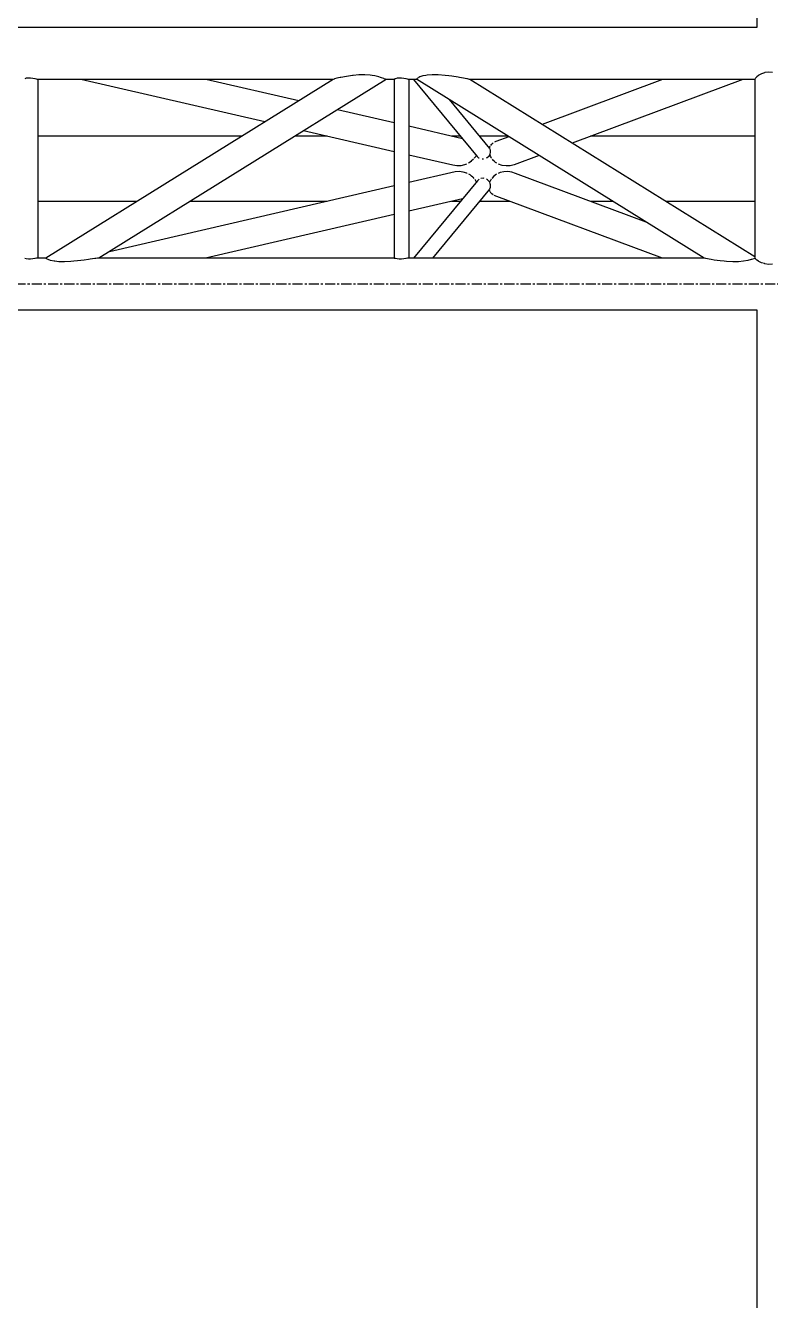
# Model space of a CAD drawing. Header units: millimetres. Extents: x 5143 to 30813, y 232 to 21408.
# Drawn here: x 9514 to 10095, y 11578 to 12572 of the extents above; entities that cross this region are included whole.
import ezdxf

# ---------------------------------------------------------------- set-up
doc = ezdxf.new("R2010")
doc.units = ezdxf.units.MM
doc.header["$LTSCALE"] = 0.25
doc.linetypes.add('CENTER', pattern=[50.8, 31.75, -6.35, 6.35, -6.35])
doc.linetypes.add('XKITLINE00', pattern=[0])

msp = doc.modelspace()

# ---------------------------------------------------------------- linework, layer by layer
at = {"color": 8, "linetype": 'XKITLINE00'}
for p, q in [((10084.2, 13990.39), (10084.2, 12570.4)), ((10084.2, 12570.57), (9008.64, 12570.57)), ((9514.85, 12530.85), (9513.59, 12530.55)), ((9516.44, 12530.99), (9514.85, 12530.85)), ((9518.2, 12530.97), (9516.44, 12530.99)), ((9519.96, 12530.79), (9518.2, 12530.97)), ((9521.55, 12530.46), (9519.96, 12530.79)), ((9521.84, 12530.36), (9521.55, 12530.46)), ((9522.81, 12530.22), (9521.84, 12530.36)), ((9523.62, 12530.02), (9522.81, 12530.22)), ((9523.73, 12529.94), (9523.62, 12530.02)), ((9754.04, 12529.97), (9523.68, 12529.97)), ((9523.83, 12529.97), (9523.73, 12529.94)), ((9523.9, 12529.97), (9523.9, 12390.57)), ((9754.08, 12530), (9530.17, 12390.58)), ((9700.84, 12496.85), (9557.44, 12529.97)), ((9795.32, 12529.96), (9571.45, 12390.57)), ((9727.17, 12513.24), (9654.73, 12529.97)), ((9754.68, 12530.29), (9754.08, 12530)), ((9755.1, 12530.36), (9754.68, 12530.29)), ((9756.78, 12530.86), (9755.1, 12530.36)), ((9759.46, 12531.38), (9756.78, 12530.86)), ((9759.97, 12531.52), (9759.46, 12531.38)), ((9764.29, 12532.34), (9759.97, 12531.52)), ((9768.96, 12532.94), (9764.29, 12532.34)), ((9769.6, 12532.99), (9768.96, 12532.94)), ((9773.99, 12533.43), (9769.6, 12532.99)), ((9778.72, 12533.54), (9773.99, 12533.43)), ((9782.9, 12533.26), (9778.72, 12533.54)), ((9784.28, 12532.99), (9782.9, 12533.26)), ((9786.51, 12532.71), (9784.28, 12532.99)), ((9789.51, 12532.01), (9786.51, 12532.71)), ((9790.96, 12531.38), (9789.51, 12532.01)), ((9791.77, 12531.22), (9790.96, 12531.38)), ((9793.52, 12530.58), (9791.77, 12531.22)), ((9793.76, 12530.36), (9793.52, 12530.58)), ((9794.75, 12530.16), (9793.76, 12530.36)), ((9795.08, 12529.94), (9794.75, 12530.16)), ((9801.59, 12529.97), (9795.02, 12529.97)), ((9795.32, 12529.96), (9795.08, 12529.94)), ((9795.32, 12529.97), (9795.32, 12529.96)), ((9801.87, 12530.27), (9801.59, 12530.07)), ((9801.59, 12530.07), (9801.59, 12390.55)), ((9802.31, 12530.36), (9801.91, 12530.28)), ((9802.68, 12530.56), (9802.31, 12530.36)), ((9803.94, 12530.86), (9802.68, 12530.56)), ((9805.53, 12531), (9803.94, 12530.86)), ((9807.29, 12530.98), (9805.53, 12531)), ((9809.05, 12530.8), (9807.29, 12530.98)), ((9810.64, 12530.47), (9809.05, 12530.8)), ((9810.93, 12530.36), (9810.64, 12530.47)), ((9811.9, 12530.23), (9810.93, 12530.36)), ((9812.71, 12530.02), (9811.9, 12530.23)), ((9812.82, 12529.94), (9812.71, 12530.02)), ((9819.25, 12529.97), (9812.77, 12529.97)), ((9812.93, 12529.97), (9812.82, 12529.94)), ((9812.99, 12529.97), (9812.99, 12390.57)), ((9816.66, 12529.97), (9866.34, 12469.76)), ((9819.31, 12530.37), (9818.98, 12530.14)), ((10043.22, 12390.52), (9818.98, 12530.14)), ((9820.09, 12531.18), (9819.26, 12530.53)), ((9819.26, 12530.53), (9819.31, 12530.37)), ((9820.85, 12531.41), (9820.14, 12531.2)), ((9821.62, 12531.96), (9820.85, 12531.41)), ((9823.99, 12532.69), (9821.62, 12531.96)), ((9826.28, 12533.02), (9823.99, 12532.69)), ((9827.22, 12533.24), (9826.28, 12533.02)), ((9831.18, 12533.57), (9827.22, 12533.24)), ((9835.94, 12533.49), (9831.18, 12533.57)), ((9841.25, 12533.02), (9835.94, 12533.49)), ((9844.13, 12532.7), (9841.25, 12533.02)), ((9846.43, 12532.44), (9844.19, 12532.69)), ((9851.43, 12531.63), (9846.43, 12532.44)), ((9852.47, 12531.41), (9851.43, 12531.63)), ((9855.54, 12530.94), (9852.47, 12531.41)), ((9858.26, 12530.37), (9855.54, 12530.94)), ((9858.67, 12530.33), (9858.26, 12530.37)), ((9860.31, 12530.03), (9858.67, 12530.33)), ((9860.51, 12529.94), (9860.31, 12530.03)), ((10082.73, 12529.97), (9860.43, 12529.97)), ((9860.49, 12529.97), (9860.51, 12529.94)), ((10082.73, 12391.63), (9860.54, 12529.97)), ((10010.73, 12529.97), (9916.83, 12494.92)), ((10073.26, 12529.97), (9940.27, 12480.33)), ((10082.84, 12530.37), (10082.73, 12530.26)), ((10082.73, 12530.26), (10082.73, 12391.07)), ((10083.07, 12530.98), (10082.84, 12530.37)), ((10083.61, 12531.41), (10083.07, 12530.98)), ((10084.08, 12532.03), (10083.61, 12531.41)), ((10085.53, 12533.02), (10084.08, 12532.03)), ((10085.71, 12533.2), (10085.53, 12533.02)), ((10087.87, 12534.45), (10085.71, 12533.2)), ((10090.15, 12535.15), (10087.87, 12534.45)), ((10090.46, 12535.29), (10090.15, 12535.15)), ((10093.35, 12535.74), (10090.46, 12535.29)), ((10096.38, 12535.48), (10093.35, 12535.74)), ((9844.29, 12514.38), (9875.78, 12476.22)), ((9801.59, 12496.05), (9757.29, 12506.29)), ((9801.59, 12473.58), (9730.96, 12489.89)), ((9854.79, 12483.76), (9812.99, 12493.42)), ((9682.89, 12485.67), (9523.9, 12485.67)), ((9749.22, 12485.67), (9724.19, 12485.67)), ((9853.21, 12485.67), (9846.52, 12485.67)), ((9890.4, 12485.67), (9867.98, 12485.67)), ((9875.96, 12477.53), (9875.8, 12476.76)), ((9876.24, 12477.95), (9875.96, 12477.53)), ((9877.06, 12479.2), (9876.57, 12478.46)), ((9877.55, 12479.59), (9877.06, 12479.2)), ((9878.62, 12480.51), (9877.55, 12479.59)), ((9878.78, 12480.58), (9878.62, 12480.51)), ((9880.75, 12481.45), (9879.74, 12481.01)), ((9891.02, 12485.29), (9880.75, 12481.45)), ((10082.73, 12485.67), (9954.58, 12485.67)), ((9847.18, 12463.05), (9812.99, 12470.94)), ((9863.45, 12467.76), (9861.64, 12466.16)), ((9865.08, 12469.97), (9863.97, 12468.45)), ((9865.53, 12470.74), (9865.08, 12469.97)), ((9867.56, 12468.6), (9866.34, 12469.76)), ((9867.89, 12468.45), (9867.56, 12468.6)), ((9870.83, 12467.69), (9870.21, 12467.76)), ((9871.19, 12467.76), (9870.83, 12467.69)), ((9874.14, 12468.86), (9873.37, 12468.45)), ((9875.26, 12469.96), (9874.14, 12468.86)), ((9875.41, 12470.1), (9875.26, 12469.96)), ((9875.94, 12470.99), (9875.41, 12470.1)), ((9875.8, 12476.76), (9875.66, 12476.36)), ((9875.78, 12476.22), (9876.07, 12475.47)), ((9876.17, 12471.74), (9875.94, 12470.99)), ((9875.97, 12471.05), (9876.54, 12469.97)), ((9876.07, 12475.47), (9876.24, 12475.1)), ((9876.32, 12473.35), (9876.17, 12471.74)), ((9876.24, 12475.1), (9876.36, 12473.57)), ((9876.36, 12473.57), (9876.32, 12473.35)), ((9876.54, 12469.97), (9876.93, 12469.01)), ((9876.93, 12469.01), (9877.36, 12468.45)), ((9877.88, 12467.76), (9878.48, 12466.98)), ((9914.45, 12470.7), (9894.97, 12463.42)), ((9849.14, 12457.9), (9812.99, 12449.55)), ((9850.26, 12462.58), (9847.18, 12463.05)), ((9852.24, 12458.09), (9849.14, 12457.9)), ((9853.38, 12462.65), (9850.26, 12462.58)), ((9855.29, 12457.73), (9852.24, 12458.09)), ((9856.38, 12463.26), (9853.38, 12462.65)), ((9858.15, 12456.85), (9855.29, 12457.73)), ((9857.89, 12463.88), (9856.38, 12463.26)), ((9861.45, 12465.95), (9859.43, 12464.59)), ((9861.64, 12466.16), (9861.45, 12465.95)), ((9879.47, 12466.17), (9878.48, 12466.98)), ((9880.5, 12465.22), (9879.47, 12466.17)), ((9881.6, 12464.59), (9880.5, 12465.22)), ((9882.94, 12463.83), (9882.86, 12463.88)), ((9885.75, 12462.93), (9882.94, 12463.83)), ((9886.99, 12457.96), (9884.07, 12457.31)), ((9888.79, 12462.55), (9885.75, 12462.93)), ((9890.08, 12458.08), (9886.99, 12457.96)), ((9891.92, 12462.72), (9888.79, 12462.55)), ((9893.18, 12457.65), (9890.08, 12458.08)), ((9894.97, 12463.42), (9891.92, 12462.72)), ((9896.12, 12456.7), (9893.18, 12457.65)), ((9866.42, 12450.88), (9816.66, 12390.57)), ((9858.45, 12456.69), (9858.15, 12456.85)), ((9860.66, 12455.49), (9859.76, 12455.98)), ((9861.83, 12454.48), (9860.66, 12455.49)), ((9862.84, 12453.74), (9861.83, 12454.48)), ((9862.84, 12453.74), (9863.68, 12452.8)), ((9864.29, 12452.12), (9864.65, 12451.71)), ((9864.65, 12451.71), (9865.21, 12450.67)), ((9865.21, 12450.67), (9865.7, 12450.01)), ((9867.63, 12452.04), (9866.42, 12450.88)), ((9867.81, 12452.12), (9867.63, 12452.04)), ((9870.9, 12452.95), (9869.18, 12452.75)), ((9871.65, 12452.8), (9870.9, 12452.95)), ((9874.22, 12451.78), (9873.57, 12452.12)), ((9875.32, 12450.68), (9874.22, 12451.78)), ((9875.48, 12450.53), (9875.32, 12450.68)), ((9875.48, 12450.53), (9875.86, 12449.88)), ((9875.86, 12449.88), (9876.18, 12448.83)), ((9876.2, 12450.5), (9875.92, 12449.7)), ((9876.18, 12448.83), (9876.25, 12448.08)), ((9876.33, 12450.68), (9876.2, 12450.5)), ((9876.27, 12447.92), (9876.34, 12447.22)), ((9877.14, 12452.12), (9876.33, 12450.68)), ((9879.21, 12454.48), (9877.59, 12452.8)), ((9879.26, 12454.55), (9879.21, 12454.48)), ((9881.21, 12455.98), (9879.26, 12454.55)), ((9884.07, 12457.31), (9882.65, 12456.69)), ((9998.03, 12418.66), (9896.12, 12456.7)), ((9801.59, 12446.92), (9579.58, 12395.64)), ((9875.79, 12444.34), (9831.42, 12390.57)), ((9875.52, 12444), (9875.59, 12443.86)), ((9875.59, 12443.86), (9876.13, 12442.61)), ((9876.09, 12445.1), (9875.79, 12444.34)), ((9876.25, 12445.46), (9876.09, 12445.1)), ((9876.26, 12445.64), (9876.25, 12445.46)), ((9876.37, 12446.99), (9876.27, 12445.77)), ((9876.34, 12447.22), (9876.37, 12446.99)), ((9876.39, 12442.1), (9877.4, 12441.02)), ((9877.4, 12441.02), (9877.68, 12440.68)), ((9878.82, 12439.98), (9877.68, 12440.68)), ((10010.74, 12390.57), (9879.5, 12439.56)), ((9601.31, 12434.87), (9523.9, 12434.87)), ((9749.45, 12434.87), (9642.6, 12434.87)), ((9854.84, 12436.85), (9812.99, 12427.18)), ((9853.21, 12434.87), (9846.29, 12434.87)), ((9892.05, 12434.87), (9867.98, 12434.87)), ((9971.98, 12434.87), (9954.58, 12434.87)), ((10082.73, 12434.87), (10013.28, 12434.87)), ((9801.59, 12424.55), (9654.5, 12390.57)), ((9514.85, 12390.03), (9513.59, 12390.26)), ((9516.44, 12389.92), (9514.85, 12390.03)), ((9518.2, 12389.93), (9516.44, 12389.92)), ((9519.96, 12390.08), (9518.2, 12389.93)), ((9521.55, 12390.34), (9519.96, 12390.08)), ((9521.84, 12390.42), (9521.55, 12390.34)), ((9522.81, 12390.48), (9521.84, 12390.42)), ((9523.62, 12390.58), (9522.81, 12390.48)), ((9523.73, 12390.61), (9523.62, 12390.58)), ((9530.16, 12390.57), (9523.63, 12390.57)), ((9523.78, 12390.57), (9523.73, 12390.61)), ((9530.17, 12390.58), (9530.1, 12390.45)), ((9530.35, 12390.42), (9530.1, 12390.45)), ((9530.35, 12390.42), (9530.58, 12390.02)), ((9531.77, 12389.62), (9530.58, 12390.02)), ((9531.77, 12389.62), (9531.87, 12389.5)), ((9533.73, 12388.79), (9531.87, 12389.5)), ((9536.61, 12388.27), (9533.73, 12388.79)), ((9537.07, 12388.23), (9536.61, 12388.27)), ((9540.14, 12387.82), (9537.07, 12388.23)), ((9549.59, 12387.99), (9544.53, 12387.72)), ((9551.76, 12388.23), (9549.59, 12387.99)), ((9554.85, 12388.47), (9551.76, 12388.23)), ((9559.95, 12389.08), (9554.85, 12388.47)), ((9563.25, 12389.62), (9559.95, 12389.08)), ((9564.57, 12389.75), (9563.25, 12389.62)), ((9568.15, 12390.25), (9564.57, 12389.75)), ((9569, 12390.42), (9568.21, 12390.27)), ((9570.45, 12390.51), (9569, 12390.42)), ((9571.31, 12390.61), (9570.45, 12390.51)), ((9801.59, 12390.57), (9571, 12390.57)), ((9571.37, 12390.57), (9571.31, 12390.61)), ((9801.87, 12390.46), (9801.59, 12390.55)), ((9802.3, 12390.42), (9801.87, 12390.46)), ((9802.68, 12390.27), (9802.3, 12390.42)), ((9803.94, 12390.04), (9802.68, 12390.27)), ((9805.53, 12389.92), (9803.94, 12390.04)), ((9807.29, 12389.94), (9805.53, 12389.92)), ((9809.05, 12390.09), (9807.29, 12389.94)), ((9810.64, 12390.34), (9809.05, 12390.09)), ((9810.93, 12390.42), (9810.64, 12390.34)), ((9811.9, 12390.48), (9810.93, 12390.42)), ((9812.71, 12390.58), (9811.9, 12390.48)), ((9812.82, 12390.61), (9812.71, 12390.58)), ((10043.13, 12390.57), (9812.71, 12390.57)), ((9812.87, 12390.57), (9812.82, 12390.61)), ((10044.07, 12390.42), (10043.22, 12390.52)), ((10044.47, 12390.3), (10044.07, 12390.42)), ((10047.17, 12389.79), (10044.47, 12390.3)), ((10048.54, 12389.62), (10047.17, 12389.79)), ((10051.01, 12389.14), (10048.54, 12389.62)), ((10055.55, 12388.51), (10051.01, 12389.14)), ((10058.79, 12388.23), (10055.55, 12388.51)), ((10060.45, 12388.02), (10058.79, 12388.23)), ((10065.41, 12387.73), (10060.45, 12388.02)), ((10073.8, 12388.23), (10069.93, 12387.8)), ((10077.22, 12388.74), (10073.8, 12388.23)), ((10079.81, 12389.43), (10077.22, 12388.74)), ((10080.17, 12389.62), (10079.81, 12389.43)), ((10081.93, 12389.98), (10080.17, 12389.62)), ((10082.87, 12390.37), (10081.93, 12389.98)), ((10082.73, 12391.07), (10082.79, 12390.8)), ((10082.81, 12390.7), (10082.88, 12390.33)), ((10082.88, 12390.33), (10083.07, 12389.95)), ((10083.61, 12389.63), (10083.07, 12389.95)), ((10083.61, 12389.63), (10084.08, 12389.09)), ((10085.53, 12388.24), (10084.08, 12389.09)), ((10085.71, 12388.08), (10085.53, 12388.24)), ((10087.87, 12386.95), (10085.71, 12388.08)), ((9544.53, 12387.72), (9540.14, 12387.82)), ((10069.93, 12387.8), (10065.41, 12387.73)), ((10090.14, 12386.31), (10087.87, 12386.95)), ((10090.46, 12386.18), (10090.14, 12386.31)), ((10093.35, 12385.77), (10090.46, 12386.18)), ((10096.38, 12386.02), (10093.35, 12385.77)), ((10084.2, 12349.97), (9008.65, 12349.97)), ((10084.2, 12350.27), (10084.2, 10930.34))]:
    msp.add_line(p, q, dxfattribs=at)
at = {"color": 8, "linetype": 'CENTER'}
msp.add_line((10454.1, 12370.27), (9008.65, 12370.27), dxfattribs=at)

doc.saveas('drawing.dxf')
